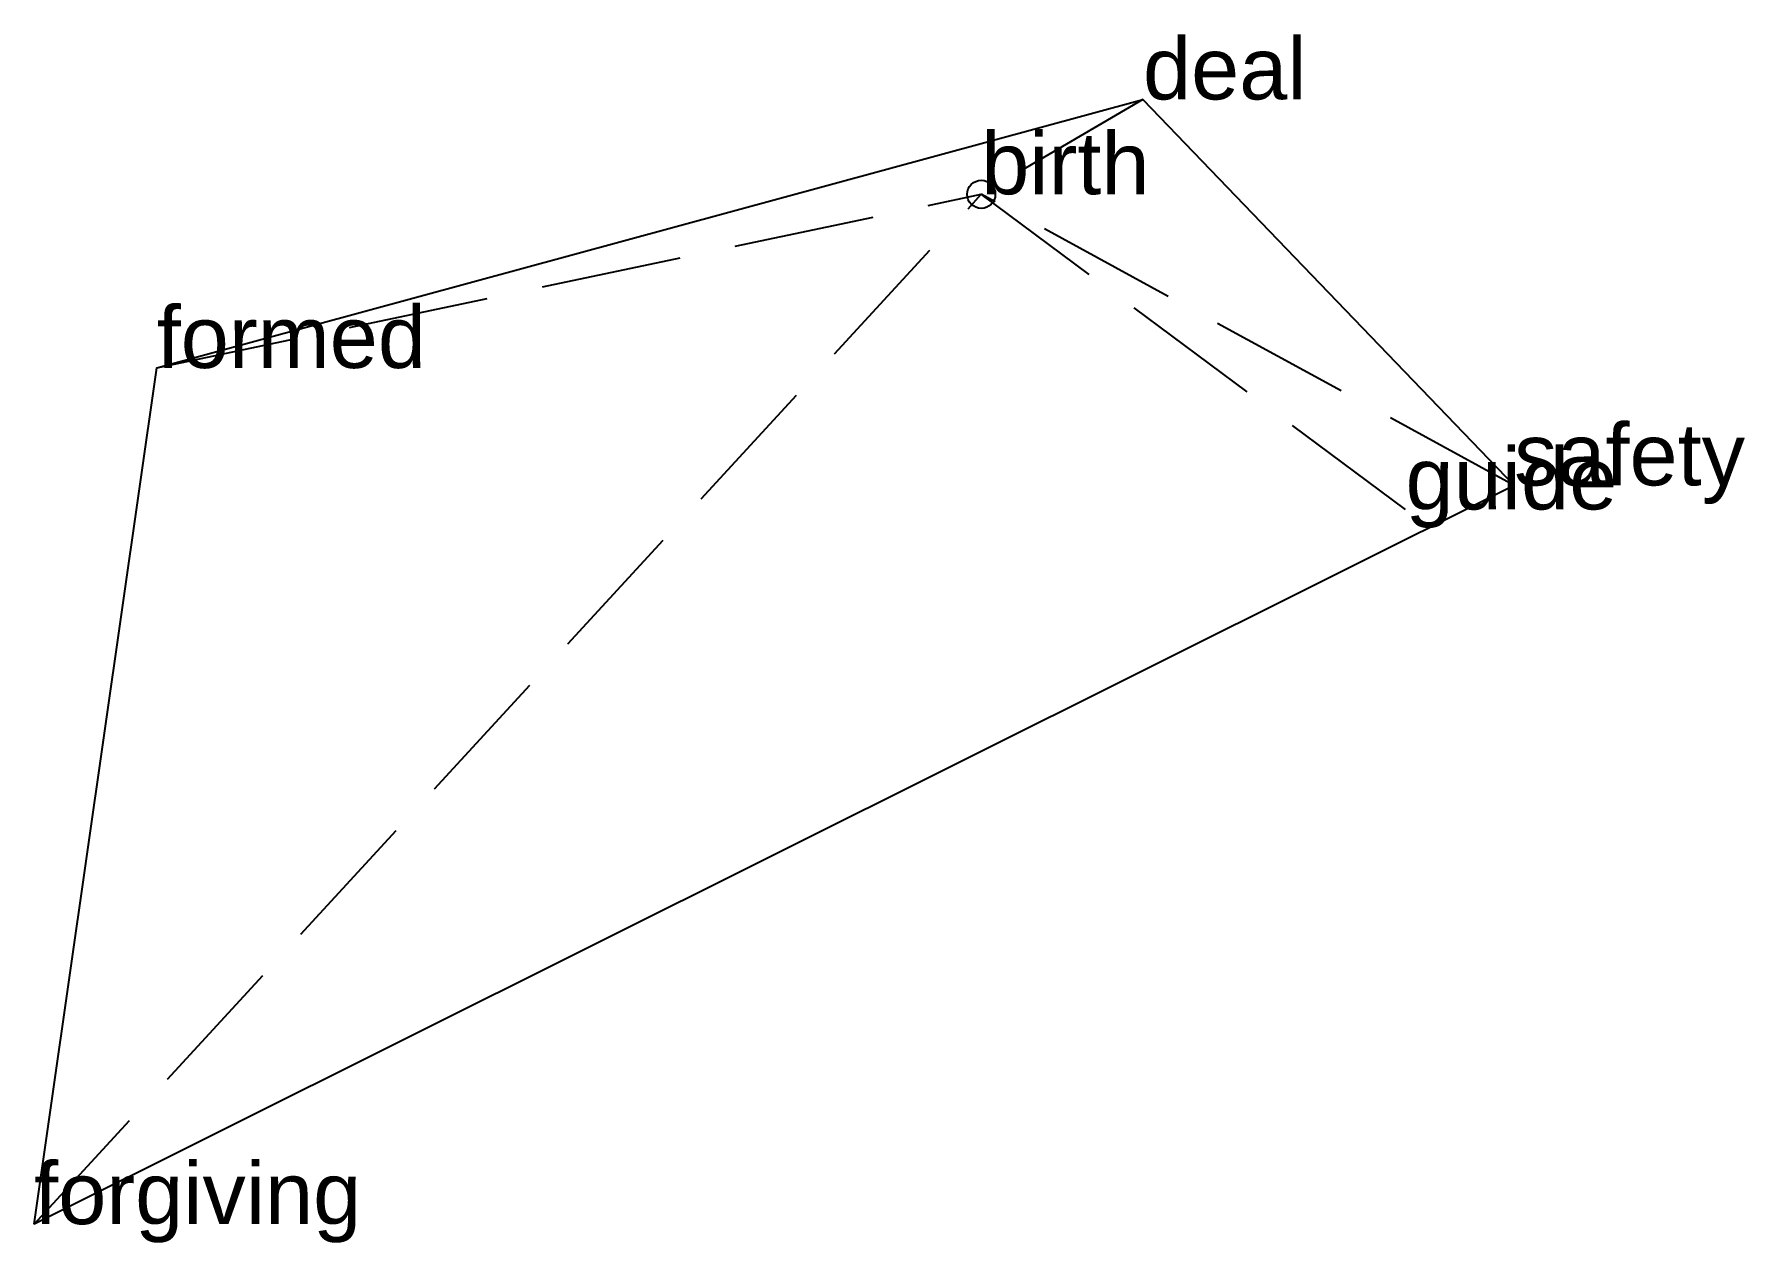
# Model space of a CAD drawing. Extents: x -1.68 to 1.36, y -1.86 to 0.28.
import ezdxf

# ---------------------------------------------------------------- set-up
doc = ezdxf.new("R2010")
doc.units = 0
doc.linetypes.add('DASHED2', pattern=[0.3, 0.25, -0.05])
doc.layers.add('TEXT', color=1, linetype='CONTINUOUS')
doc.styles.get("Standard").update_dxf_attribs({"font": 'arial.ttf'})

msp = doc.modelspace()

# ---------------------------------------------------------------- linework, layer by layer
at = {"linetype": 'DASHED2'}
for p in [(0.2872, 0.1685), (-1.6817, -1.8291), (-1.4642, -0.3085), (0, 0), (0.7534, -0.5597), (0.9462, -0.517)]:
    msp.add_line(p, (0, 0), dxfattribs=at)
msp.add_circle((0, 0), 0.025)
at = {"layer": 'OUTLINE', "linetype": 'CONTINUOUS'}
msp.add_polyline3d([(-1.6817, -1.8291, 0), (-1.4642, -0.3085, 0), (0.2872, 0.1685, 0), (0.9462, -0.517, 0), (-1.6817, -1.8291, 0)], close=True, dxfattribs=at)

# ---------------------------------------------------------------- texts
at = {"layer": 'TEXT'}
for s, p in [('deal', (0.2872, 0.1685)), ('birth', (0, 0)), ('formed', (-1.4642, -0.3085)), ('safety', (0.9462, -0.517)), ('guide', (0.7534, -0.5597)), ('forgiving', (-1.6817, -1.8291))]:
    msp.add_text(s, height=0.11, dxfattribs=at).set_placement(p)

doc.saveas('drawing.dxf')
